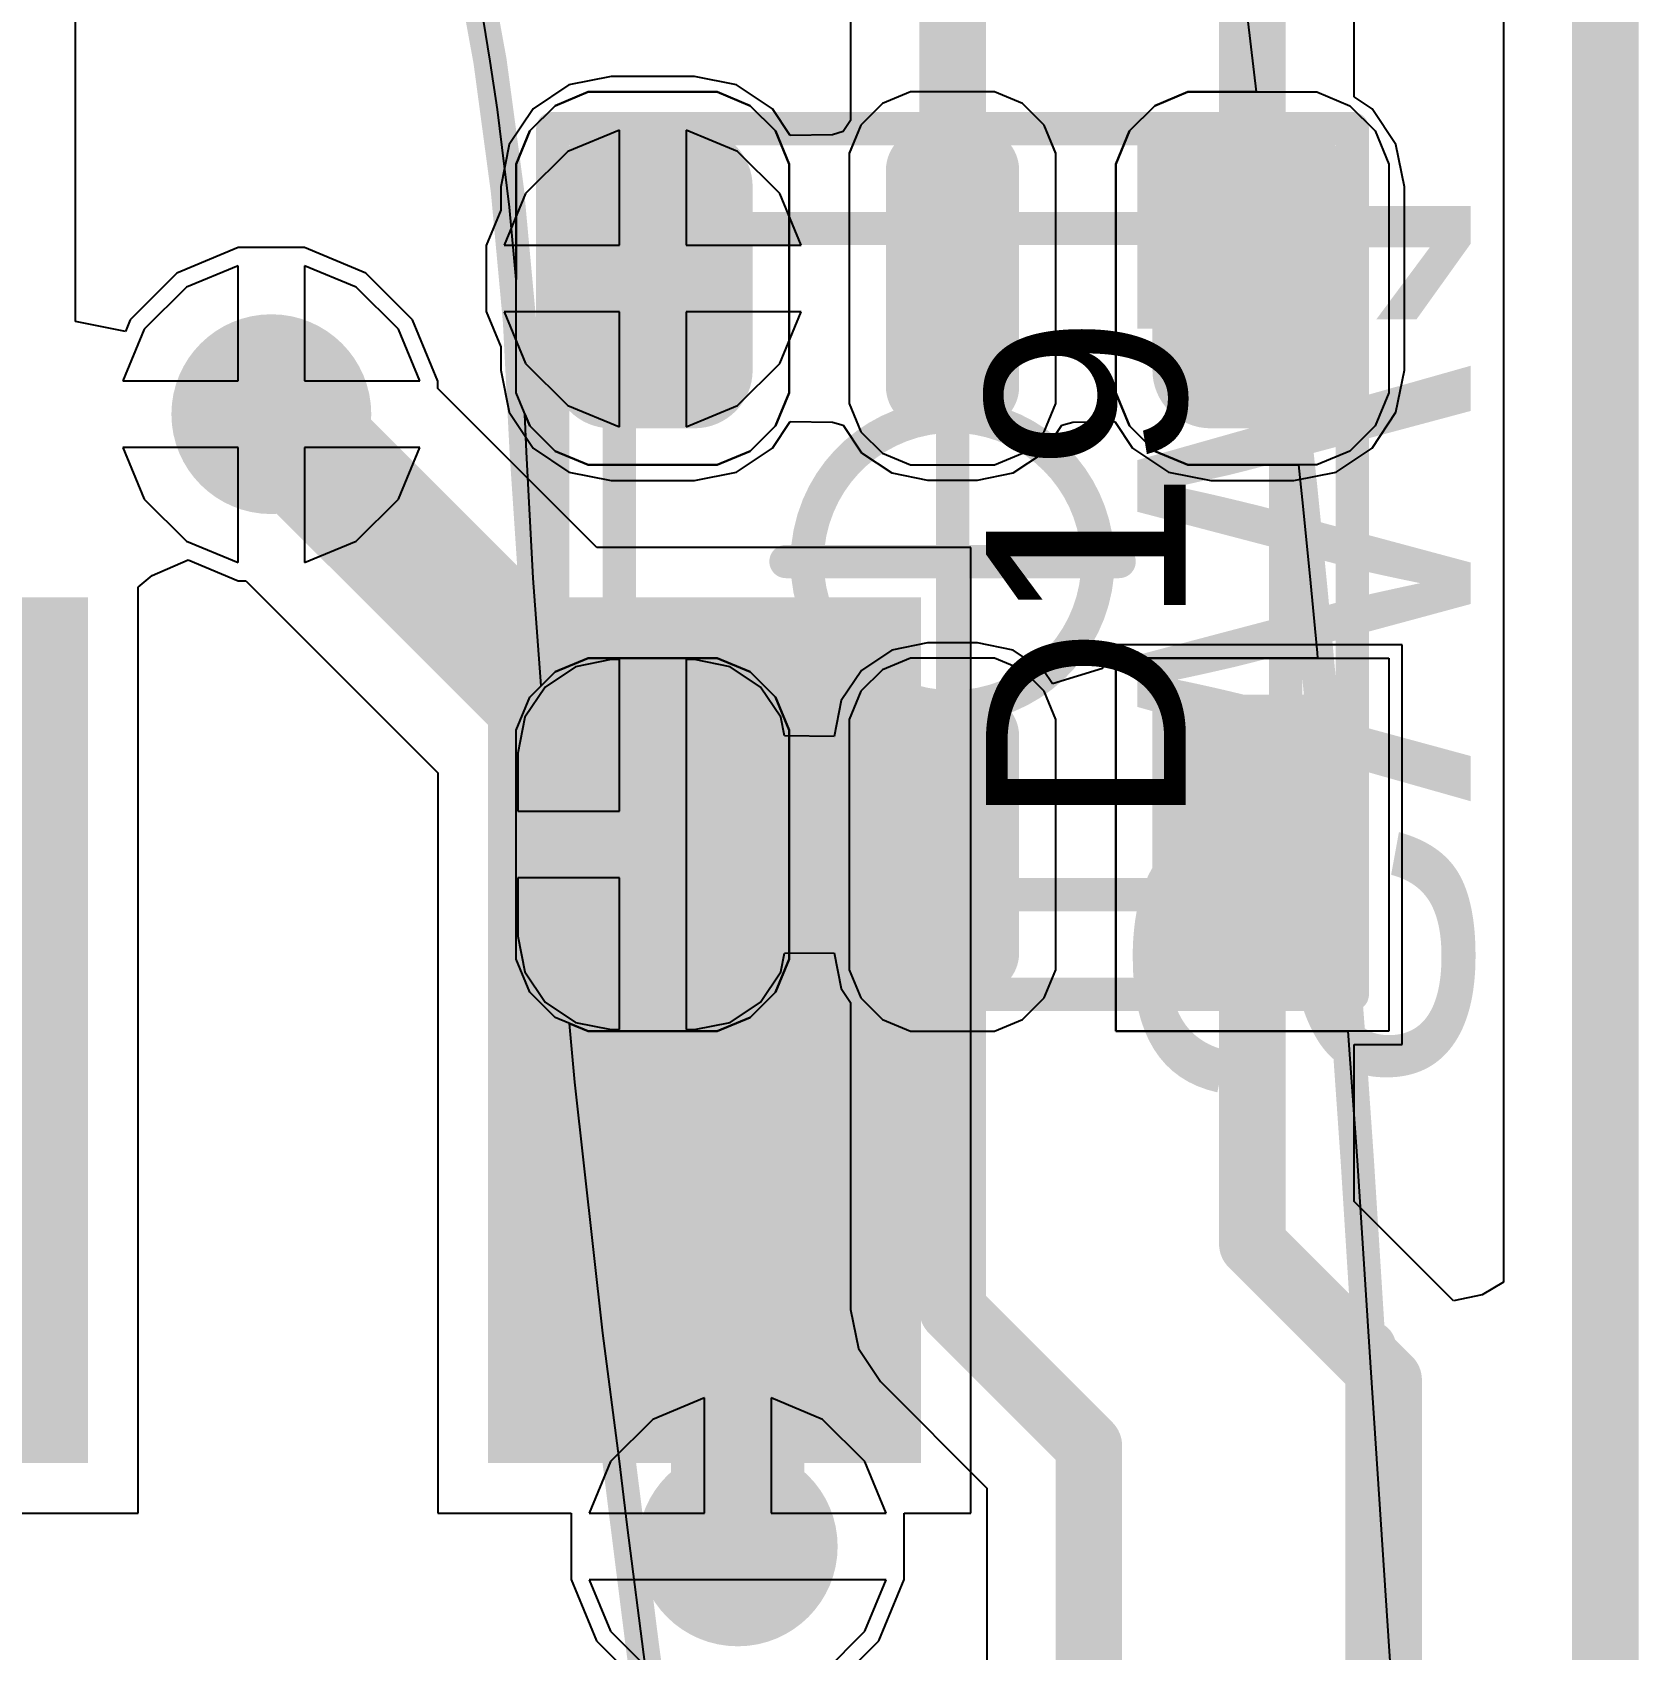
# Model space of a CAD drawing. Header units: inches. Extents: x -52 to 109, y 0 to 35.
# Drawn here: x 19.083 to 23.905, y 9.09 to 13.947 of the extents above; entities that cross this region are included whole.
import ezdxf

# ---------------------------------------------------------------- set-up
doc = ezdxf.new("R2010")
doc.units = ezdxf.units.IN
for name, color, linetype in [('Bottom Layer', 5, 'Continuous'), ('Bottom Overlay', 54, 'Continuous'), ('Bottom Paste', 16, 'Continuous'), ('Bottom Solder', 6, 'Continuous'), ('Mechanical 1', 6, 'Continuous'), ('Mechanical 4', 56, 'Continuous'), ('Top Component Outline', 56, 'Continuous'), ('Top Courtyard', 56, 'Continuous'), ('Top Layer', 1, 'Continuous'), ('Top Overlay', 2, 'Continuous'), ('Top Paste', 8, 'Continuous'), ('Top Solder', 216, 'Continuous'), ('Via Holes', 16, 'Continuous')]:
    doc.layers.add(name, color=color, linetype=linetype)
doc.styles.add('Arial', font='', dxfattribs={"height": 0.2})
doc.styles.get('Arial').set_extended_font_data('Arial')

# ---------------------------------------------------------------- blocks, each defined once
blk = doc.blocks.new('APA_RGB_LED_2020_352')
at = {"layer": 'Top Layer'}
h = blk.add_hatch(color=1, dxfattribs=at)
edge = h.paths.add_edge_path()
edge.add_arc((-1.125, 1.025), 0.125, 90, 180)
edge.add_line((-1.25, 1.025), (-1.25, 0.775))
edge.add_arc((-1.125, 0.775), 0.125, 180, 270)
edge.add_line((-1.125, 0.65), (-0.575, 0.65))
edge.add_arc((-0.575, 0.775), 0.125, 270, 360)
edge.add_line((-0.45, 0.775), (-0.45, 1.025))
edge.add_arc((-0.575, 1.025), 0.125, 0, 90)
edge.add_line((-0.575, 1.15), (-1.125, 1.15))
h = blk.add_hatch(color=1, dxfattribs=at)
edge = h.paths.add_edge_path()
edge.add_arc((0.575, 1.025), 0.125, 90, 180)
edge.add_line((0.45, 1.025), (0.45, 0.775))
edge.add_arc((0.575, 0.775), 0.125, 180, 270)
edge.add_line((0.575, 0.65), (1.125, 0.65))
edge.add_arc((1.125, 0.775), 0.125, 270, 360)
edge.add_line((1.25, 0.775), (1.25, 1.025))
edge.add_arc((1.125, 1.025), 0.125, 0, 90)
edge.add_line((1.125, 1.15), (0.575, 1.15))
h = blk.add_hatch(color=1, dxfattribs=at)
edge = h.paths.add_edge_path()
edge.add_arc((-1.175, 0.075), 0.075, 90, 180)
edge.add_line((-1.25, 0.075), (-1.25, -0.075))
edge.add_arc((-1.175, -0.075), 0.075, 180, 270)
edge.add_line((-1.175, -0.15), (-0.525, -0.15))
edge.add_arc((-0.525, -0.075), 0.075, 270, 360)
edge.add_line((-0.45, -0.075), (-0.45, 0.075))
edge.add_arc((-0.525, 0.075), 0.075, 0, 90)
edge.add_line((-0.525, 0.15), (-1.175, 0.15))
h = blk.add_hatch(color=1, dxfattribs=at)
edge = h.paths.add_edge_path()
edge.add_arc((0.525, 0.075), 0.075, 90, 180)
edge.add_line((0.45, 0.075), (0.45, -0.075))
edge.add_arc((0.525, -0.075), 0.075, 180, 270)
edge.add_line((0.525, -0.15), (1.175, -0.15))
edge.add_arc((1.175, -0.075), 0.075, 270, 360)
edge.add_line((1.25, -0.075), (1.25, 0.075))
edge.add_arc((1.175, 0.075), 0.075, 0, 90)
edge.add_line((1.175, 0.15), (0.525, 0.15))
blk.add_hatch(color=1, dxfattribs=at).paths.add_polyline_path([(-1.25, -0.65), (-0.45, -0.65), (-0.45, -1.15), (-1.25, -1.15)])
h = blk.add_hatch(color=1, dxfattribs=at)
edge = h.paths.add_edge_path()
edge.add_arc((0.575, -0.775), 0.125, 90, 180)
edge.add_line((0.45, -0.775), (0.45, -1.025))
edge.add_arc((0.575, -1.025), 0.125, 180, 270)
edge.add_line((0.575, -1.15), (1.125, -1.15))
edge.add_arc((1.125, -1.025), 0.125, 270, 360)
edge.add_line((1.25, -1.025), (1.25, -0.775))
edge.add_arc((1.125, -0.775), 0.125, 0, 90)
edge.add_line((1.125, -0.65), (0.575, -0.65))
at = {"layer": 'Top Paste'}
h = blk.add_hatch(color=8, dxfattribs=at)
edge = h.paths.add_edge_path()
edge.add_arc((-1.125, 1.025), 0.125, 90, 180)
edge.add_line((-1.25, 1.025), (-1.25, 0.775))
edge.add_arc((-1.125, 0.775), 0.125, 180, 270)
edge.add_line((-1.125, 0.65), (-0.575, 0.65))
edge.add_arc((-0.575, 0.775), 0.125, 270, 360)
edge.add_line((-0.45, 0.775), (-0.45, 1.025))
edge.add_arc((-0.575, 1.025), 0.125, 0, 90)
edge.add_line((-0.575, 1.15), (-1.125, 1.15))
h = blk.add_hatch(color=8, dxfattribs=at)
edge = h.paths.add_edge_path()
edge.add_arc((0.575, 1.025), 0.125, 90, 180)
edge.add_line((0.45, 1.025), (0.45, 0.775))
edge.add_arc((0.575, 0.775), 0.125, 180, 270)
edge.add_line((0.575, 0.65), (1.125, 0.65))
edge.add_arc((1.125, 0.775), 0.125, 270, 360)
edge.add_line((1.25, 0.775), (1.25, 1.025))
edge.add_arc((1.125, 1.025), 0.125, 0, 90)
edge.add_line((1.125, 1.15), (0.575, 1.15))
h = blk.add_hatch(color=8, dxfattribs=at)
edge = h.paths.add_edge_path()
edge.add_arc((-1.175, 0.075), 0.075, 90, 180)
edge.add_line((-1.25, 0.075), (-1.25, -0.075))
edge.add_arc((-1.175, -0.075), 0.075, 180, 270)
edge.add_line((-1.175, -0.15), (-0.525, -0.15))
edge.add_arc((-0.525, -0.075), 0.075, 270, 360)
edge.add_line((-0.45, -0.075), (-0.45, 0.075))
edge.add_arc((-0.525, 0.075), 0.075, 0, 90)
edge.add_line((-0.525, 0.15), (-1.175, 0.15))
h = blk.add_hatch(color=8, dxfattribs=at)
edge = h.paths.add_edge_path()
edge.add_arc((0.525, 0.075), 0.075, 90, 180)
edge.add_line((0.45, 0.075), (0.45, -0.075))
edge.add_arc((0.525, -0.075), 0.075, 180, 270)
edge.add_line((0.525, -0.15), (1.175, -0.15))
edge.add_arc((1.175, -0.075), 0.075, 270, 360)
edge.add_line((1.25, -0.075), (1.25, 0.075))
edge.add_arc((1.175, 0.075), 0.075, 0, 90)
edge.add_line((1.175, 0.15), (0.525, 0.15))
blk.add_hatch(color=8, dxfattribs=at).paths.add_polyline_path([(-1.25, -0.65), (-0.45, -0.65), (-0.45, -1.15), (-1.25, -1.15)])
h = blk.add_hatch(color=8, dxfattribs=at)
edge = h.paths.add_edge_path()
edge.add_arc((0.575, -0.775), 0.125, 90, 180)
edge.add_line((0.45, -0.775), (0.45, -1.025))
edge.add_arc((0.575, -1.025), 0.125, 180, 270)
edge.add_line((0.575, -1.15), (1.125, -1.15))
edge.add_arc((1.125, -1.025), 0.125, 270, 360)
edge.add_line((1.25, -1.025), (1.25, -0.775))
edge.add_arc((1.125, -0.775), 0.125, 0, 90)
edge.add_line((1.125, -0.65), (0.575, -0.65))
at = {"layer": 'Top Solder'}
h = blk.add_hatch(color=216, dxfattribs=at)
edge = h.paths.add_edge_path()
edge.add_arc((-1.125, 1.025), 0.175, 90, 180)
edge.add_line((-1.3, 1.025), (-1.3, 0.775))
edge.add_arc((-1.125, 0.775), 0.175, 180, 270)
edge.add_line((-1.125, 0.6), (-0.575, 0.6))
edge.add_arc((-0.575, 0.775), 0.175, 270, 360)
edge.add_line((-0.4, 0.775), (-0.4, 1.025))
edge.add_arc((-0.575, 1.025), 0.175, 0, 90)
edge.add_line((-0.575, 1.2), (-1.125, 1.2))
h = blk.add_hatch(color=216, dxfattribs=at)
edge = h.paths.add_edge_path()
edge.add_arc((0.575, 1.025), 0.175, 90, 180)
edge.add_line((0.4, 1.025), (0.4, 0.775))
edge.add_arc((0.575, 0.775), 0.175, 180, 270)
edge.add_line((0.575, 0.6), (1.125, 0.6))
edge.add_arc((1.125, 0.775), 0.175, 270, 360)
edge.add_line((1.3, 0.775), (1.3, 1.025))
edge.add_arc((1.125, 1.025), 0.175, 0, 90)
edge.add_line((1.125, 1.2), (0.575, 1.2))
h = blk.add_hatch(color=216, dxfattribs=at)
edge = h.paths.add_edge_path()
edge.add_arc((-1.175, 0.075), 0.125, 90, 180)
edge.add_line((-1.3, 0.075), (-1.3, -0.075))
edge.add_arc((-1.175, -0.075), 0.125, 180, 270)
edge.add_line((-1.175, -0.2), (-0.525, -0.2))
edge.add_arc((-0.525, -0.075), 0.125, 270, 360)
edge.add_line((-0.4, -0.075), (-0.4, 0.075))
edge.add_arc((-0.525, 0.075), 0.125, 0, 90)
edge.add_line((-0.525, 0.2), (-1.175, 0.2))
h = blk.add_hatch(color=216, dxfattribs=at)
edge = h.paths.add_edge_path()
edge.add_arc((0.525, 0.075), 0.125, 90, 180)
edge.add_line((0.4, 0.075), (0.4, -0.075))
edge.add_arc((0.525, -0.075), 0.125, 180, 270)
edge.add_line((0.525, -0.2), (1.175, -0.2))
edge.add_arc((1.175, -0.075), 0.125, 270, 360)
edge.add_line((1.3, -0.075), (1.3, 0.075))
edge.add_arc((1.175, 0.075), 0.125, 0, 90)
edge.add_line((1.175, 0.2), (0.525, 0.2))
blk.add_hatch(color=216, dxfattribs=at).paths.add_polyline_path([(-1.3, -0.6), (-0.4, -0.6), (-0.4, -1.2), (-1.3, -1.2)])
h = blk.add_hatch(color=216, dxfattribs=at)
edge = h.paths.add_edge_path()
edge.add_arc((0.575, -0.775), 0.175, 90, 180)
edge.add_line((0.4, -0.775), (0.4, -1.025))
edge.add_arc((0.575, -1.025), 0.175, 180, 270)
edge.add_line((0.575, -1.2), (1.125, -1.2))
edge.add_arc((1.125, -1.025), 0.175, 270, 360)
edge.add_line((1.3, -1.025), (1.3, -0.775))
edge.add_arc((1.125, -0.775), 0.175, 0, 90)
edge.add_line((1.125, -0.6), (0.575, -0.6))
at = {"layer": 'Top Component Outline'}
for points in [[(-1, 1, 0.1, 0.1, 0), (1, 1, 0.1, 0.1, 0)], [(-1, 1, 0.1, 0.1, 0), (-1, -1, 0.1, 0.1, 0)], [(1, 1, 0.1, 0.1, 0), (1, -1, 0.1, 0.1, 0)], [(-1, -1, 0.1, 0.1, 0), (1, -1, 0.1, 0.1, 0)]]:
    blk.add_lwpolyline(points, format="xyseb", dxfattribs=at)
for points in [[(-1.025, 1, 0.05, 0.05, 1), (-0.975, 1, 0.05, 0.05, 1)], [(-1.025, 1, 0.05, 0.05, 1), (-0.975, 1, 0.05, 0.05, 1)], [(0.975, 1, 0.05, 0.05, 1), (1.025, 1, 0.05, 0.05, 1)], [(0.975, 1, 0.05, 0.05, 1), (1.025, 1, 0.05, 0.05, 1)], [(-1.025, -1, 0.05, 0.05, 1), (-0.975, -1, 0.05, 0.05, 1)], [(-1.025, -1, 0.05, 0.05, 1), (-0.975, -1, 0.05, 0.05, 1)], [(0.975, -1, 0.05, 0.05, 1), (1.025, -1, 0.05, 0.05, 1)], [(0.975, -1, 0.05, 0.05, 1), (1.025, -1, 0.05, 0.05, 1)]]:
    blk.add_lwpolyline(points, format="xyseb", close=True, dxfattribs=at)
at = {"layer": 'Top Courtyard'}
for points in [[(-1.3, 1.2, 0.1, 0.1, 0), (-1.3, -1.2, 0.1, 0.1, 0)], [(-1.3, 1.2, 0.1, 0.1, 0), (1.3, 1.2, 0.1, 0.1, 0)], [(1.3, 1.2, 0.1, 0.1, 0), (1.3, -1.2, 0.1, 0.1, 0)], [(0, 0.5, 0.1, 0.1, 0), (0, -0.5, 0.1, 0.1, 0)], [(-0.5, 0, 0.1, 0.1, 0), (0.5, 0, 0.1, 0.1, 0)], [(-1.3, -1.2, 0.1, 0.1, 0), (1.3, -1.2, 0.1, 0.1, 0)]]:
    blk.add_lwpolyline(points, format="xyseb", dxfattribs=at)
for points in [[(-1.325, 1.2, 0.05, 0.05, 1), (-1.275, 1.2, 0.05, 0.05, 1)], [(-1.325, 1.2, 0.05, 0.05, 1), (-1.275, 1.2, 0.05, 0.05, 1)], [(1.275, 1.2, 0.05, 0.05, 1), (1.325, 1.2, 0.05, 0.05, 1)], [(1.275, 1.2, 0.05, 0.05, 1), (1.325, 1.2, 0.05, 0.05, 1)], [(-0.025, 0.5, 0.05, 0.05, 1), (0.025, 0.5, 0.05, 0.05, 1)], [(-0.525, 0, 0.05, 0.05, 1), (-0.475, 0, 0.05, 0.05, 1)], [(0.475, 0, 0.05, 0.05, 1), (0.525, 0, 0.05, 0.05, 1)], [(-0.025, -0.5, 0.05, 0.05, 1), (0.025, -0.5, 0.05, 0.05, 1)], [(-1.325, -1.2, 0.05, 0.05, 1), (-1.275, -1.2, 0.05, 0.05, 1)], [(-1.325, -1.2, 0.05, 0.05, 1), (-1.275, -1.2, 0.05, 0.05, 1)], [(1.275, -1.2, 0.05, 0.05, 1), (1.325, -1.2, 0.05, 0.05, 1)], [(1.275, -1.2, 0.05, 0.05, 1), (1.325, -1.2, 0.05, 0.05, 1)]]:
    blk.add_lwpolyline(points, format="xyseb", close=True, dxfattribs=at)
at = {"layer": 'Top Overlay'}
for p, q in [((-1.3689, 1.1929), (-1.2929, 1.2689)), ((-1.2929, 1.2689), (-1.1937, 1.31)), ((-1.1937, 1.31), (-1.14, 1.31)), ((-1.14, 1.31), (-1.14, 1.31)), ((-1.14, 1.31), (-0.56, 1.31)), ((-0.56, 1.31), (-0.5063, 1.31)), ((-0.5063, 1.31), (-0.4071, 1.2689)), ((-0.4071, 1.2689), (-0.3311, 1.1929)), ((0.3311, 1.1929), (0.4071, 1.2689)), ((0.4071, 1.2689), (0.5063, 1.31)), ((0.5063, 1.31), (0.56, 1.31)), ((0.56, 1.31), (0.56, 1.31)), ((0.56, 1.31), (1.14, 1.31)), ((1.14, 1.31), (1.1937, 1.31)), ((1.1937, 1.31), (1.2929, 1.2689)), ((1.2929, 1.2689), (1.3689, 1.1929)), ((-1.41, 1.0937), (-1.3689, 1.1929)), ((-0.3311, 1.1929), (-0.29, 1.0937)), ((0.29, 1.0937), (0.3311, 1.1929)), ((1.3689, 1.1929), (1.41, 1.0937)), ((-1.41, 1.04), (-1.41, 1.0937)), ((-0.29, 1.0937), (-0.29, 1.04)), ((0.29, 1.04), (0.29, 1.0937)), ((1.41, 1.0937), (1.41, 1.04)), ((-1.41, 0.76), (-1.41, 1.04)), ((-0.29, 1.04), (-0.29, 1.04)), ((-0.29, 1.04), (-0.29, 0.76)), ((0.29, 0.76), (0.29, 1.04)), ((1.41, 1.04), (1.41, 1.04)), ((1.41, 1.04), (1.41, 0.76)), ((-1.41, 0.76), (-1.41, 0.76)), ((-1.41, 0.7063), (-1.41, 0.76)), ((-0.29, 0.76), (-0.29, 0.7063)), ((0.29, 0.76), (0.29, 0.76)), ((0.29, 0.7063), (0.29, 0.76)), ((1.41, 0.76), (1.41, 0.7063)), ((-1.3689, 0.6071), (-1.41, 0.7063)), ((-0.29, 0.7063), (-0.3311, 0.6071)), ((0.3311, 0.6071), (0.29, 0.7063)), ((1.41, 0.7063), (1.3689, 0.6071)), ((-1.2929, 0.5311), (-1.3689, 0.6071)), ((-0.3311, 0.6071), (-0.4071, 0.5311)), ((0.4071, 0.5311), (0.3311, 0.6071)), ((1.3689, 0.6071), (1.2929, 0.5311)), ((-1.1937, 0.49), (-1.2929, 0.5311)), ((-1.14, 0.49), (-1.1937, 0.49)), ((-0.56, 0.49), (-1.14, 0.49)), ((-0.5063, 0.49), (-0.56, 0.49)), ((-0.56, 0.49), (-0.56, 0.49)), ((-0.4071, 0.5311), (-0.5063, 0.49)), ((0.5063, 0.49), (0.4071, 0.5311)), ((0.56, 0.49), (0.5063, 0.49)), ((1.14, 0.49), (0.56, 0.49)), ((1.1937, 0.49), (1.14, 0.49)), ((1.14, 0.49), (1.14, 0.49)), ((1.2929, 0.5311), (1.1937, 0.49)), ((-1.2258, 0.31), (-1.3103, 0.275)), ((-1.18, 0.31), (-1.2258, 0.31)), ((-0.52, 0.31), (-1.18, 0.31)), ((-0.4743, 0.31), (-0.52, 0.31)), ((-0.52, 0.31), (-0.52, 0.31)), ((-0.3897, 0.275), (-0.4743, 0.31)), ((0.4742, 0.31), (0.3897, 0.275)), ((0.52, 0.31), (0.4742, 0.31)), ((1.18, 0.31), (0.52, 0.31)), ((1.2258, 0.31), (1.18, 0.31)), ((1.18, 0.31), (1.18, 0.31)), ((1.3103, 0.275), (1.2258, 0.31)), ((-1.3103, 0.275), (-1.375, 0.2103)), ((-0.325, 0.2103), (-0.3897, 0.275)), ((0.3897, 0.275), (0.325, 0.2103)), ((1.375, 0.2103), (1.3103, 0.275)), ((-1.375, 0.2103), (-1.41, 0.1258)), ((-0.29, 0.1258), (-0.325, 0.2103)), ((0.325, 0.2103), (0.29, 0.1258)), ((1.41, 0.1258), (1.375, 0.2103)), ((-1.41, 0.1258), (-1.41, 0.08)), ((-0.29, 0.08), (-0.29, 0.1258)), ((0.29, 0.1258), (0.29, 0.08)), ((1.41, 0.08), (1.41, 0.1258)), ((-1.41, 0.08), (-1.41, -0.08)), ((-1.41, 0.08), (-1.41, 0.08)), ((-0.29, -0.08), (-0.29, 0.08)), ((0.29, 0.08), (0.29, -0.08)), ((0.29, 0.08), (0.29, 0.08)), ((1.41, -0.08), (1.41, 0.08)), ((-1.41, -0.08), (-1.41, -0.1257)), ((-0.29, -0.1257), (-0.29, -0.08)), ((-0.29, -0.08), (-0.29, -0.08)), ((0.29, -0.08), (0.29, -0.1257)), ((1.41, -0.1257), (1.41, -0.08)), ((1.41, -0.08), (1.41, -0.08)), ((-1.41, -0.1257), (-1.375, -0.2103)), ((-0.325, -0.2103), (-0.29, -0.1257)), ((0.29, -0.1257), (0.325, -0.2103)), ((1.375, -0.2103), (1.41, -0.1257)), ((-1.375, -0.2103), (-1.3103, -0.275)), ((-0.3897, -0.275), (-0.325, -0.2103)), ((0.325, -0.2103), (0.3897, -0.275)), ((1.3103, -0.275), (1.375, -0.2103)), ((-1.3103, -0.275), (-1.2258, -0.31)), ((-0.4743, -0.31), (-0.3897, -0.275)), ((0.3897, -0.275), (0.4742, -0.31)), ((1.2258, -0.31), (1.3103, -0.275)), ((-1.2258, -0.31), (-1.18, -0.31)), ((-1.18, -0.31), (-1.18, -0.31)), ((-1.18, -0.31), (-0.52, -0.31)), ((-0.52, -0.31), (-0.4743, -0.31)), ((0.4742, -0.31), (0.52, -0.31)), ((0.52, -0.31), (0.52, -0.31)), ((0.52, -0.31), (1.18, -0.31)), ((1.18, -0.31), (1.2258, -0.31)), ((-1.41, -1.31), (-1.41, -0.49)), ((-1.41, -0.49), (-0.29, -0.49)), ((-0.29, -0.49), (-0.29, -1.31)), ((0.3311, -0.6071), (0.4071, -0.5311)), ((0.4071, -0.5311), (0.5063, -0.49)), ((0.5063, -0.49), (0.56, -0.49)), ((0.56, -0.49), (0.56, -0.49)), ((0.56, -0.49), (1.14, -0.49)), ((1.14, -0.49), (1.1937, -0.49)), ((1.1937, -0.49), (1.2929, -0.5311)), ((1.2929, -0.5311), (1.3689, -0.6071)), ((0.29, -0.7063), (0.3311, -0.6071)), ((1.3689, -0.6071), (1.41, -0.7063)), ((0.29, -0.76), (0.29, -0.7063)), ((1.41, -0.7063), (1.41, -0.76)), ((0.29, -1.04), (0.29, -0.76)), ((1.41, -0.76), (1.41, -0.76)), ((1.41, -0.76), (1.41, -1.04)), ((0.29, -1.04), (0.29, -1.04)), ((0.29, -1.0937), (0.29, -1.04)), ((1.41, -1.04), (1.41, -1.0937)), ((0.3311, -1.1929), (0.29, -1.0937)), ((1.41, -1.0937), (1.3689, -1.1929)), ((0.4071, -1.2689), (0.3311, -1.1929)), ((1.3689, -1.1929), (1.2929, -1.2689)), ((-0.29, -1.31), (-1.41, -1.31)), ((0.5063, -1.31), (0.4071, -1.2689)), ((0.56, -1.31), (0.5063, -1.31)), ((1.14, -1.31), (0.56, -1.31)), ((1.1937, -1.31), (1.14, -1.31)), ((1.14, -1.31), (1.14, -1.31)), ((1.2929, -1.2689), (1.1937, -1.31))]:
    blk.add_line(p, q, dxfattribs=at)
at = {"layer": 'Top Courtyard', "style": 'Arial'}
blk.add_text('D19', height=0.6, dxfattribs=at).set_placement((-0.8, -0.7))
blk = doc.blocks.new('JS102011SAQN_B_436')
at = {"layer": 'Bottom Layer'}
for points in [[(-1.9, -4), (-3.1, -4), (-3.1, -1.5), (-1.9, -1.5)], [(0.6, -4), (-0.6, -4), (-0.6, -1.5), (0.6, -1.5)]]:
    blk.add_hatch(color=5, dxfattribs=at).paths.add_polyline_path(points)
at = {"layer": 'Bottom Paste'}
for points in [[(-1.9, -4), (-3.1, -4), (-3.1, -1.5), (-1.9, -1.5)], [(0.6, -4), (-0.6, -4), (-0.6, -1.5), (0.6, -1.5)]]:
    blk.add_hatch(color=16, dxfattribs=at).paths.add_polyline_path(points)
at = {"layer": 'Bottom Solder'}
for points in [[(-1.85, -4.05), (-3.15, -4.05), (-3.15, -1.45), (-1.85, -1.45)], [(0.65, -4.05), (-0.65, -4.05), (-0.65, -1.45), (0.65, -1.45)]]:
    blk.add_hatch(color=6, dxfattribs=at).paths.add_polyline_path(points)
at = {"layer": 'Bottom Overlay'}
blk.add_lwpolyline([(-4.5, 1.8, 0.1524, 0.1524, 0), (-4.5, -1.8, 0.1524, 0.1524, 0)], format="xyseb", dxfattribs=at)
blk.add_lwpolyline([(-4.5381, -1.8, 0.0762, 0.0762, 1), (-4.4619, -1.8, 0.0762, 0.0762, 1)], format="xyseb", close=True, dxfattribs=at)

msp = doc.modelspace()

# ---------------------------------------------------------------- hatches: boundary and pattern name
at = {"layer": 'Bottom Layer'}
h = msp.add_hatch(color=5, dxfattribs=at)
edge = h.paths.add_edge_path()
edge.add_arc((20.9449, 13.2075), 0.3, 0, 360)
h = msp.add_hatch(color=5, dxfattribs=at)
edge = h.paths.add_edge_path()
edge.add_arc((19.8, 12.8), 0.3, 0, 360)
h = msp.add_hatch(color=5, dxfattribs=at)
edge = h.paths.add_edge_path()
edge.add_arc((21.2, 9.4), 0.3, 0, 360)
at = {"layer": 'Top Layer'}
h = msp.add_hatch(color=1, dxfattribs=at)
edge = h.paths.add_edge_path()
edge.add_arc((20.9449, 13.2075), 0.3, 0, 360)
h = msp.add_hatch(color=1, dxfattribs=at)
edge = h.paths.add_edge_path()
edge.add_arc((19.8, 12.8), 0.3, 0, 360)
h = msp.add_hatch(color=1, dxfattribs=at)
edge = h.paths.add_edge_path()
edge.add_arc((21.2, 9.4), 0.3, 0, 360)
at = {"layer": 'Via Holes'}
h = msp.add_hatch(color=7, dxfattribs=at)
edge = h.paths.add_edge_path()
edge.add_arc((20.9449, 13.2075), 0.15, 0, 360)
h = msp.add_hatch(color=7, dxfattribs=at)
edge = h.paths.add_edge_path()
edge.add_arc((19.8, 12.8), 0.15, 0, 360)
h = msp.add_hatch(color=7, dxfattribs=at)
edge = h.paths.add_edge_path()
edge.add_arc((21.2, 9.4), 0.15, 0, 360)

# ---------------------------------------------------------------- linework, layer by layer
at = {"layer": 'Bottom Layer'}
for p, q in [((19.2118, 13.0784), (19.2118, 17.9)), ((20.8449, 13.6531), (20.69, 13.589)), ((20.8449, 13.3075), (20.8449, 13.6531)), ((21.1998, 13.589), (21.0449, 13.6531)), ((21.0449, 13.6531), (21.0449, 13.3075)), ((20.69, 13.589), (20.5634, 13.4624)), ((21.3264, 13.4624), (21.1998, 13.589)), ((20.5634, 13.4624), (20.4993, 13.3075)), ((21.3906, 13.3075), (21.3264, 13.4624)), ((20.4993, 13.3075), (20.8449, 13.3075)), ((21.0449, 13.3075), (21.3906, 13.3075)), ((19.7005, 13.3), (19.5168, 13.2239)), ((19.8995, 13.3), (19.7005, 13.3)), ((20.0832, 13.2239), (19.8995, 13.3)), ((19.5168, 13.2239), (19.3761, 13.0832)), ((20.2239, 13.0832), (20.0832, 13.2239)), ((19.3618, 13.0485), (19.2118, 13.0784)), ((19.3761, 13.0832), (19.3618, 13.0485)), ((20.3, 12.8995), (20.2239, 13.0832)), ((20.8449, 13.1075), (20.4993, 13.1075)), ((20.4993, 13.1075), (20.5634, 12.9526)), ((20.8449, 12.7618), (20.8449, 13.1075)), ((21.3906, 13.1075), (21.0449, 13.1075)), ((21.0449, 13.1075), (21.0449, 12.7618)), ((21.3264, 12.9526), (21.3906, 13.1075)), ((20.5634, 12.9526), (20.69, 12.826)), ((21.1998, 12.826), (21.3264, 12.9526)), ((20.3, 12.8768), (20.3, 12.8995)), ((20.7768, 12.4), (20.3, 12.8768)), ((20.69, 12.826), (20.8449, 12.7618)), ((21.0449, 12.7618), (21.1998, 12.826)), ((21.9, 12.4), (20.7768, 12.4)), ((21.9, 9.5), (21.9, 12.4)), ((19.4425, 12.3154), (19.55, 12.3624)), ((19.55, 12.3624), (19.7005, 12.3)), ((19.4, 12.2808), (19.4425, 12.3154)), ((19.7005, 12.3), (19.7232, 12.3)), ((19.7232, 12.3), (20.3, 11.7232)), ((19.4, 9.5), (19.4, 12.2808)), ((20.3, 11.7232), (20.3, 9.5)), ((17.8, 9.5), (19.4, 9.5)), ((20.3, 9.5), (20.6996, 9.5)), ((20.6996, 9.5), (20.7, 9.4995)), ((20.7, 9.4995), (20.7, 9.3005)), ((21.7, 9.4995), (21.7004, 9.5)), ((21.7, 9.3005), (21.7, 9.4995)), ((21.7004, 9.5), (21.9, 9.5)), ((20.7, 9.3005), (20.7761, 9.1168)), ((21.6239, 9.1168), (21.7, 9.3005)), ((20.7761, 9.1168), (20.9168, 8.9761)), ((21.4832, 8.9761), (21.6239, 9.1168))]:
    msp.add_line(p, q, dxfattribs=at)
for points in [[(19.8, 12.8, 0.4, 0.4, 0), (20.6, 12, 0.4, 0.4, 0)], [(20.6, 12, 0.4, 0.4, 0), (20.7, 12, 0.4, 0.4, 0)], [(20.7, 12, 0.4, 0.4, 0), (21.1, 11.6, 0.4, 0.4, 0)], [(21.1, 10.95, 0.4, 0.4, 0), (21.1, 11.6, 0.4, 0.4, 0)], [(21.1, 10.95, 0.4, 0.4, 0), (21.2, 10.85, 0.4, 0.4, 0)], [(21.2, 9.4, 0.4, 0.4, 0), (21.2, 10.85, 0.4, 0.4, 0)]]:
    msp.add_lwpolyline(points, format="xyseb", dxfattribs=at)
for points in [[(19.7, 12.8, 0.2, 0.2, 1), (19.9, 12.8, 0.2, 0.2, 1)], [(20.5, 12, 0.2, 0.2, 1), (20.7, 12, 0.2, 0.2, 1)], [(20.5, 12, 0.2, 0.2, 1), (20.7, 12, 0.2, 0.2, 1)], [(20.6, 12, 0.2, 0.2, 1), (20.8, 12, 0.2, 0.2, 1)], [(20.6, 12, 0.2, 0.2, 1), (20.8, 12, 0.2, 0.2, 1)], [(21, 11.6, 0.2, 0.2, 1), (21.2, 11.6, 0.2, 0.2, 1)], [(21, 11.6, 0.2, 0.2, 1), (21.2, 11.6, 0.2, 0.2, 1)], [(21, 10.95, 0.2, 0.2, 1), (21.2, 10.95, 0.2, 0.2, 1)], [(21, 10.95, 0.2, 0.2, 1), (21.2, 10.95, 0.2, 0.2, 1)], [(21.1, 10.85, 0.2, 0.2, 1), (21.3, 10.85, 0.2, 0.2, 1)], [(21.1, 10.85, 0.2, 0.2, 1), (21.3, 10.85, 0.2, 0.2, 1)], [(21.1, 9.4, 0.2, 0.2, 1), (21.3, 9.4, 0.2, 0.2, 1)]]:
    msp.add_lwpolyline(points, format="xyseb", close=True, dxfattribs=at)
at = {"layer": 'Mechanical 1'}
for points in [[(21.4416, 12.5245, 0.1, 0.1, -0.303347), (21.8449, 12.794, 0.1, 0.1, 0)], [(21.8449, 12.794, 0.1, 0.1, -0.198914), (22.1535, 12.6661, 0.1, 0.1, 0)], [(22.1535, 12.6661, 0.1, 0.1, -0.198914), (22.2814, 12.3575, 0.1, 0.1, 0)], [(21.5363, 12.0488, 0.1, 0.1, -0.303344), (21.4416, 12.5245, 0.1, 0.1, 0)], [(22.2814, 12.3575, 0.1, 0.1, -0.303347), (22.0119, 11.9542, 0.1, 0.1, 0)], [(22.0119, 11.9542, 0.1, 0.1, -0.303344), (21.5363, 12.0488, 0.1, 0.1, 0)]]:
    msp.add_lwpolyline(points, format="xyseb", dxfattribs=at)
for points in [[(21.8199, 12.794, 0.05, 0.05, 1), (21.8699, 12.794, 0.05, 0.05, 1)], [(21.8199, 12.794, 0.05, 0.05, 1), (21.8699, 12.794, 0.05, 0.05, 1)], [(22.1285, 12.6661, 0.05, 0.05, 1), (22.1785, 12.6661, 0.05, 0.05, 1)], [(22.1285, 12.6661, 0.05, 0.05, 1), (22.1785, 12.6661, 0.05, 0.05, 1)], [(21.4166, 12.5245, 0.05, 0.05, 1), (21.4666, 12.5245, 0.05, 0.05, 1)], [(21.4166, 12.5245, 0.05, 0.05, 1), (21.4666, 12.5245, 0.05, 0.05, 1)], [(22.2564, 12.3575, 0.05, 0.05, 1), (22.3064, 12.3575, 0.05, 0.05, 1)], [(22.2564, 12.3575, 0.05, 0.05, 1), (22.3064, 12.3575, 0.05, 0.05, 1)], [(21.5113, 12.0488, 0.05, 0.05, 1), (21.5613, 12.0488, 0.05, 0.05, 1)], [(21.5113, 12.0488, 0.05, 0.05, 1), (21.5613, 12.0488, 0.05, 0.05, 1)], [(21.9869, 11.9542, 0.05, 0.05, 1), (22.0369, 11.9542, 0.05, 0.05, 1)], [(21.9869, 11.9542, 0.05, 0.05, 1), (22.0369, 11.9542, 0.05, 0.05, 1)]]:
    msp.add_lwpolyline(points, format="xyseb", close=True, dxfattribs=at)
at = {"layer": 'Mechanical 4'}
for points in [[(20.2218, 14.8303, 0.1, 0.1, -0.042633), (20.4566, 13.8596, 0.1, 0.1, 0)], [(22.6411, 14.7325, 0.1, 0.1, 0), (22.7715, 13.6325, 0.1, 0.1, 0)], [(20.4566, 13.8596, 0.1, 0.1, -0.030812), (20.5652, 12.686, 0.1, 0.1, 0)], [(22.7715, 13.6325, 0.1, 0.1, 0), (22.8567, 12.8867, 0.1, 0.1, 0)], [(22.8567, 12.8867, 0.1, 0.1, -0.00606), (22.9488, 11.9676, 0.1, 0.1, 0)], [(20.8431, 9.6629, 0.1, 0.1, -0.018608), (20.5652, 12.686, 0.1, 0.1, 0)], [(22.9488, 11.9676, 0.1, 0.1, 0), (22.9684, 11.7512, 0.1, 0.1, 0)], [(22.9684, 11.7512, 0.1, 0.1, -0.005274), (23.06, 10.5581, 0.1, 0.1, 0)], [(23.06, 10.5581, 0.1, 0.1, 0), (23.0991, 9.9374, 0.1, 0.1, 0)], [(23.0991, 9.9374, 0.1, 0.1, 0), (23.1607, 9.0093, 0.1, 0.1, 0)], [(21.064, 8.0128, 0.1, 0.1, -0.005938), (20.8431, 9.6629, 0.1, 0.1, 0)]]:
    msp.add_lwpolyline(points, format="xyseb", dxfattribs=at)
for points in [[(20.4316, 13.8596, 0.05, 0.05, 1), (20.4816, 13.8596, 0.05, 0.05, 1)], [(20.4316, 13.8596, 0.05, 0.05, 1), (20.4816, 13.8596, 0.05, 0.05, 1)], [(22.7465, 13.6325, 0.05, 0.05, 1), (22.7965, 13.6325, 0.05, 0.05, 1)], [(22.7465, 13.6325, 0.05, 0.05, 1), (22.7965, 13.6325, 0.05, 0.05, 1)], [(22.8317, 12.8867, 0.05, 0.05, 1), (22.8817, 12.8867, 0.05, 0.05, 1)], [(22.8317, 12.8867, 0.05, 0.05, 1), (22.8817, 12.8867, 0.05, 0.05, 1)], [(20.5402, 12.686, 0.05, 0.05, 1), (20.5902, 12.686, 0.05, 0.05, 1)], [(20.5402, 12.686, 0.05, 0.05, 1), (20.5902, 12.686, 0.05, 0.05, 1)], [(22.9238, 11.9676, 0.05, 0.05, 1), (22.9738, 11.9676, 0.05, 0.05, 1)], [(22.9238, 11.9676, 0.05, 0.05, 1), (22.9738, 11.9676, 0.05, 0.05, 1)], [(22.9434, 11.7512, 0.05, 0.05, 1), (22.9934, 11.7512, 0.05, 0.05, 1)], [(22.9434, 11.7512, 0.05, 0.05, 1), (22.9934, 11.7512, 0.05, 0.05, 1)], [(23.035, 10.5581, 0.05, 0.05, 1), (23.085, 10.5581, 0.05, 0.05, 1)], [(23.035, 10.5581, 0.05, 0.05, 1), (23.085, 10.5581, 0.05, 0.05, 1)], [(23.0741, 9.9374, 0.05, 0.05, 1), (23.1241, 9.9374, 0.05, 0.05, 1)], [(23.0741, 9.9374, 0.05, 0.05, 1), (23.1241, 9.9374, 0.05, 0.05, 1)], [(20.8181, 9.6629, 0.05, 0.05, 1), (20.8681, 9.6629, 0.05, 0.05, 1)], [(20.8181, 9.6629, 0.05, 0.05, 1), (20.8681, 9.6629, 0.05, 0.05, 1)]]:
    msp.add_lwpolyline(points, format="xyseb", close=True, dxfattribs=at)
at = {"layer": 'Top Layer'}
for p, q in [((23.4987, 15.5614), (23.4987, 10.1937)), ((23.0508, 13.7525), (23.0508, 14.3744)), ((21.539, 14.08), (21.539, 13.6819)), ((20.8199, 13.8139), (20.6931, 13.7886)), ((21.0699, 13.8139), (20.8199, 13.8139)), ((21.1967, 13.7886), (21.0699, 13.8139)), ((20.6931, 13.7886), (20.5856, 13.7168)), ((21.3042, 13.7168), (21.1967, 13.7886)), ((23.1042, 13.7168), (23.0508, 13.7525)), ((20.5856, 13.7168), (20.5138, 13.6093)), ((21.3574, 13.6372), (21.3042, 13.7168)), ((23.1761, 13.6093), (23.1042, 13.7168)), ((21.5166, 13.6484), (21.4841, 13.6393)), ((21.539, 13.6819), (21.5166, 13.6484)), ((20.5138, 13.6093), (20.4885, 13.4825)), ((21.4841, 13.6393), (21.3574, 13.6372)), ((23.2013, 13.4825), (23.1761, 13.6093)), ((20.4885, 13.4825), (20.4885, 13.4123)), ((23.2013, 12.9325), (23.2013, 13.4825)), ((20.4885, 13.4123), (20.4449, 13.3069)), ((20.4449, 13.3069), (20.4449, 13.108)), ((19.7, 13.2457), (19.5451, 13.1815)), ((19.7, 12.9), (19.7, 13.2457)), ((20.0549, 13.1815), (19.9, 13.2457)), ((19.9, 13.2457), (19.9, 12.9)), ((19.5451, 13.1815), (19.4185, 13.0549)), ((20.1815, 13.0549), (20.0549, 13.1815)), ((20.4449, 13.108), (20.4885, 13.0027)), ((19.4185, 13.0549), (19.3543, 12.9)), ((20.2457, 12.9), (20.1815, 13.0549)), ((20.4885, 13.0027), (20.4885, 12.9325)), ((20.4885, 12.9325), (20.5138, 12.8057)), ((23.1761, 12.8057), (23.2013, 12.9325)), ((19.3543, 12.9), (19.7, 12.9)), ((19.9, 12.9), (20.2457, 12.9)), ((20.5138, 12.8057), (20.5856, 12.6982)), ((21.3042, 12.6982), (21.3574, 12.7778)), ((21.3574, 12.7778), (21.4841, 12.7756)), ((21.4841, 12.7756), (21.5166, 12.7666)), ((22.1732, 12.7666), (22.2057, 12.7756)), ((22.2057, 12.7756), (22.3324, 12.7778)), ((22.3324, 12.7778), (22.3856, 12.6982)), ((23.1042, 12.6982), (23.1761, 12.8057)), ((21.5166, 12.7666), (21.5716, 12.6842)), ((22.1182, 12.6842), (22.1732, 12.7666)), ((19.7, 12.7), (19.3543, 12.7)), ((19.3543, 12.7), (19.4185, 12.5451)), ((19.7, 12.3543), (19.7, 12.7)), ((20.2457, 12.7), (19.9, 12.7)), ((19.9, 12.7), (19.9, 12.3543)), ((20.1815, 12.5451), (20.2457, 12.7)), ((20.5856, 12.6982), (20.6931, 12.6263)), ((21.1967, 12.6263), (21.3042, 12.6982)), ((21.5716, 12.6842), (21.6626, 12.6234)), ((22.0272, 12.6234), (22.1182, 12.6842)), ((22.3856, 12.6982), (22.4931, 12.6263)), ((22.9967, 12.6263), (23.1042, 12.6982)), ((20.6931, 12.6263), (20.8199, 12.6011)), ((20.8199, 12.6011), (21.0699, 12.6011)), ((21.0699, 12.6011), (21.1967, 12.6263)), ((21.6626, 12.6234), (21.7699, 12.6021)), ((21.7699, 12.6021), (21.9199, 12.6021)), ((21.9199, 12.6021), (22.0272, 12.6234)), ((22.4931, 12.6263), (22.6199, 12.6011)), ((22.6199, 12.6011), (22.8699, 12.6011)), ((22.8699, 12.6011), (22.9967, 12.6263)), ((19.4185, 12.5451), (19.5451, 12.4185)), ((20.0549, 12.4185), (20.1815, 12.5451)), ((19.5451, 12.4185), (19.7, 12.3543)), ((19.9, 12.3543), (20.0549, 12.4185)), ((21.7699, 12.1129), (21.6626, 12.0915)), ((21.9199, 12.1129), (21.7699, 12.1129)), ((22.0272, 12.0915), (21.9199, 12.1129)), ((23.1949, 12.1075), (22.2949, 12.1075)), ((22.2949, 12.1075), (22.2949, 12.0362)), ((23.1949, 10.9075), (23.1949, 12.1075)), ((20.8199, 12.0629), (20.7126, 12.0415)), ((20.8449, 12.0629), (20.8199, 12.0629)), ((20.8449, 11.6075), (20.8449, 12.0629)), ((21.0699, 12.0629), (21.0449, 12.0629)), ((21.0449, 12.0629), (21.0449, 11.5075)), ((21.1772, 12.0415), (21.0699, 12.0629)), ((21.6626, 12.0915), (21.5716, 12.0307)), ((22.1182, 12.0307), (22.0272, 12.0915)), ((20.7126, 12.0415), (20.6216, 11.9807)), ((21.2682, 11.9807), (21.1772, 12.0415)), ((21.5716, 12.0307), (21.5109, 11.9398)), ((22.1449, 11.9907), (22.1182, 12.0307)), ((22.2949, 12.0362), (22.1449, 11.9907)), ((20.6216, 11.9807), (20.5609, 11.8898)), ((21.329, 11.8898), (21.2682, 11.9807)), ((21.5109, 11.9398), (21.4895, 11.8325)), ((20.5609, 11.8898), (20.5395, 11.7825)), ((21.3401, 11.8338), (21.329, 11.8898)), ((21.4895, 11.8325), (21.3401, 11.8338)), ((20.5395, 11.7825), (20.5395, 11.6075)), ((20.5395, 11.6075), (20.8449, 11.6075)), ((21.0449, 11.5075), (21.0449, 10.9521)), ((20.8449, 11.4075), (20.5395, 11.4075)), ((20.5395, 11.4075), (20.5395, 11.2325)), ((20.8449, 10.9521), (20.8449, 11.4075)), ((20.5395, 11.2325), (20.5609, 11.1252)), ((21.329, 11.1252), (21.3401, 11.1811)), ((21.3401, 11.1811), (21.4895, 11.1825)), ((21.4895, 11.1825), (21.5109, 11.0752)), ((20.5609, 11.1252), (20.6216, 11.0342)), ((21.2682, 11.0342), (21.329, 11.1252)), ((21.5109, 11.0752), (21.539, 11.033)), ((20.6216, 11.0342), (20.7126, 10.9734)), ((21.1772, 10.9734), (21.2682, 11.0342)), ((21.539, 11.033), (21.539, 10.111)), ((20.7126, 10.9734), (20.8199, 10.9521)), ((20.8199, 10.9521), (20.8449, 10.9521)), ((21.0449, 10.9521), (21.0699, 10.9521)), ((21.0699, 10.9521), (21.1772, 10.9734)), ((23.0508, 10.4353), (23.0508, 10.9075)), ((23.0508, 10.9075), (23.1949, 10.9075)), ((23.3487, 10.1374), (23.0508, 10.4353)), ((23.4349, 10.155), (23.3487, 10.1374)), ((23.4987, 10.1937), (23.4349, 10.155)), ((21.539, 10.111), (21.539, 10.111)), ((21.539, 10.111), (21.5623, 9.9939)), ((21.5623, 9.9939), (21.6286, 9.8947)), ((21.6286, 9.8947), (21.9481, 9.5752)), ((21.1, 9.8457), (20.9451, 9.7815)), ((21.1, 9.5), (21.1, 9.8457)), ((21.4549, 9.7815), (21.3, 9.8457)), ((21.3, 9.8457), (21.3, 9.5)), ((20.9451, 9.7815), (20.8185, 9.6549)), ((21.5815, 9.6549), (21.4549, 9.7815)), ((20.8185, 9.6549), (20.7543, 9.5)), ((21.6457, 9.5), (21.5815, 9.6549)), ((21.9481, 9.5752), (21.9481, 8.7408)), ((20.7543, 9.5), (21.1, 9.5)), ((21.3, 9.5), (21.6457, 9.5)), ((21.6457, 9.3), (20.7543, 9.3)), ((20.7543, 9.3), (20.8185, 9.1451)), ((21.5815, 9.1451), (21.6457, 9.3)), ((20.8185, 9.1451), (20.9451, 9.0185)), ((21.4591, 9.0227), (21.5815, 9.1451))]:
    msp.add_line(p, q, dxfattribs=at)
for points in [[(23.8045, 7.2169, 0.2, 0.2, 0), (23.8045, 15.5614, 0.2, 0.2, 0)], [(22.7449, 13.2075, 0.2, 0.2, 0), (22.7449, 14.3744, 0.2, 0.2, 0)], [(21.8449, 13.2075, 0.2, 0.2, 0), (21.8449, 14.2067, 0.2, 0.2, 0)], [(21.8449, 10.111, 0.2, 0.2, 0), (21.8449, 11.5075, 0.2, 0.2, 0)], [(22.7449, 10.3086, 0.2, 0.2, 0), (22.7449, 11.5075, 0.2, 0.2, 0)], [(22.7449, 10.3086, 0.2, 0.2, 0), (23.154, 9.8995, 0.2, 0.2, 0)], [(21.8449, 10.111, 0.2, 0.2, 0), (22.254, 9.7019, 0.2, 0.2, 0)], [(23.154, 8.2664, 0.2, 0.2, 0), (23.154, 9.8995, 0.2, 0.2, 0)], [(22.254, 8.2664, 0.2, 0.2, 0), (22.254, 9.7019, 0.2, 0.2, 0)]]:
    msp.add_lwpolyline(points, format="xyseb", dxfattribs=at)
for points in [[(21.7949, 13.2075, 0.1, 0.1, 1), (21.8949, 13.2075, 0.1, 0.1, 1)], [(22.6949, 13.2075, 0.1, 0.1, 1), (22.7949, 13.2075, 0.1, 0.1, 1)], [(21.7949, 11.5075, 0.1, 0.1, 1), (21.8949, 11.5075, 0.1, 0.1, 1)], [(22.6949, 11.5075, 0.1, 0.1, 1), (22.7949, 11.5075, 0.1, 0.1, 1)], [(22.6949, 10.3086, 0.1, 0.1, 1), (22.7949, 10.3086, 0.1, 0.1, 1)], [(22.6949, 10.3086, 0.1, 0.1, 1), (22.7949, 10.3086, 0.1, 0.1, 1)], [(21.7949, 10.111, 0.1, 0.1, 1), (21.8949, 10.111, 0.1, 0.1, 1)], [(21.7949, 10.111, 0.1, 0.1, 1), (21.8949, 10.111, 0.1, 0.1, 1)], [(23.104, 9.8995, 0.1, 0.1, 1), (23.204, 9.8995, 0.1, 0.1, 1)], [(23.104, 9.8995, 0.1, 0.1, 1), (23.204, 9.8995, 0.1, 0.1, 1)], [(22.204, 9.7019, 0.1, 0.1, 1), (22.304, 9.7019, 0.1, 0.1, 1)], [(22.204, 9.7019, 0.1, 0.1, 1), (22.304, 9.7019, 0.1, 0.1, 1)]]:
    msp.add_lwpolyline(points, format="xyseb", close=True, dxfattribs=at)
at = {"layer": 'Top Overlay'}
for p, q in [((22.6418, 14.7322), (22.7562, 13.7675)), ((20.457, 13.8602), (20.4367, 13.9836)), ((20.4785, 13.7144), (20.457, 13.8602)), ((20.7512, 13.7675), (20.652, 13.7264)), ((21.1386, 13.7675), (20.7512, 13.7675)), ((21.2378, 13.7264), (21.1386, 13.7675)), ((21.7192, 13.7675), (21.6346, 13.7325)), ((21.9707, 13.7675), (21.7192, 13.7675)), ((22.0552, 13.7325), (21.9707, 13.7675)), ((22.5512, 13.7675), (22.452, 13.7264)), ((22.7562, 13.7675), (22.5512, 13.7675)), ((20.5148, 13.4218), (20.4785, 13.7144)), ((20.652, 13.7264), (20.576, 13.6504)), ((21.3138, 13.6504), (21.2378, 13.7264)), ((21.6346, 13.7325), (21.5699, 13.6678)), ((22.1199, 13.6678), (22.0552, 13.7325)), ((22.452, 13.7264), (22.376, 13.6504)), ((20.576, 13.6504), (20.5349, 13.5512)), ((21.3549, 13.5512), (21.3138, 13.6504)), ((21.5699, 13.6678), (21.5349, 13.5832)), ((22.1549, 13.5832), (22.1199, 13.6678)), ((22.376, 13.6504), (22.3349, 13.5512)), ((20.5349, 13.5512), (20.5349, 13.4975)), ((21.3549, 13.4975), (21.3549, 13.5512)), ((21.5349, 13.5832), (21.5349, 13.5375)), ((22.1549, 13.5375), (22.1549, 13.5832)), ((22.3349, 13.5512), (22.3349, 13.4975)), ((21.5349, 13.5375), (21.5349, 12.8775)), ((22.1549, 12.8775), (22.1549, 13.5375)), ((20.5349, 13.4975), (20.5349, 13.2042)), ((21.3549, 12.9175), (21.3549, 13.4975)), ((22.3349, 13.4975), (22.3349, 12.9175)), ((20.5349, 13.2042), (20.5148, 13.4218)), ((21.3549, 12.8638), (21.3549, 12.9175)), ((21.5349, 12.8775), (21.5349, 12.8317)), ((22.1549, 12.8317), (22.1549, 12.8775)), ((22.3349, 12.9175), (22.3349, 12.8638)), ((21.3138, 12.7645), (21.3549, 12.8638)), ((21.5349, 12.8317), (21.5699, 12.7472)), ((22.1199, 12.7472), (22.1549, 12.8317)), ((22.3349, 12.8638), (22.376, 12.7645)), ((20.5657, 12.6867), (20.5614, 12.7999)), ((20.5614, 12.7999), (20.576, 12.7645)), ((20.576, 12.7645), (20.652, 12.6886)), ((21.2378, 12.6886), (21.3138, 12.7645)), ((21.5699, 12.7472), (21.6346, 12.6825)), ((22.0552, 12.6825), (22.1199, 12.7472)), ((22.376, 12.7645), (22.452, 12.6886)), ((20.5864, 12.3077), (20.5657, 12.6867)), ((20.652, 12.6886), (20.7512, 12.6475)), ((21.1386, 12.6475), (21.2378, 12.6886)), ((21.6346, 12.6825), (21.7192, 12.6475)), ((21.9707, 12.6475), (22.0552, 12.6825)), ((22.452, 12.6886), (22.5512, 12.6475)), ((20.7512, 12.6475), (21.1386, 12.6475)), ((21.7192, 12.6475), (21.9707, 12.6475)), ((22.5512, 12.6475), (22.8837, 12.6475)), ((22.8837, 12.6475), (22.8948, 12.5429)), ((22.8948, 12.5429), (22.9178, 12.3132)), ((20.61, 11.9845), (20.5864, 12.3077)), ((22.9178, 12.3132), (22.9395, 12.0834)), ((20.7512, 12.0675), (20.652, 12.0264)), ((21.1386, 12.0675), (20.7512, 12.0675)), ((21.2378, 12.0264), (21.1386, 12.0675)), ((21.7192, 12.0675), (21.6346, 12.0325)), ((21.9707, 12.0675), (21.7192, 12.0675)), ((22.0552, 12.0325), (21.9707, 12.0675)), ((22.9409, 12.0675), (22.3349, 12.0675)), ((22.3349, 12.0675), (22.3349, 10.9475)), ((22.9395, 12.0834), (22.9409, 12.0675)), ((20.652, 12.0264), (20.61, 11.9845)), ((21.3138, 11.9504), (21.2378, 12.0264)), ((21.6346, 12.0325), (21.5699, 11.9678)), ((22.1199, 11.9678), (22.0552, 12.0325)), ((21.3549, 11.8512), (21.3138, 11.9504)), ((21.5699, 11.9678), (21.5349, 11.8832)), ((22.1549, 11.8832), (22.1199, 11.9678)), ((21.3549, 11.7975), (21.3549, 11.8512)), ((21.5349, 11.8832), (21.5349, 11.8375)), ((22.1549, 11.8375), (22.1549, 11.8832)), ((21.5349, 11.8375), (21.5349, 11.1775)), ((22.1549, 11.1775), (22.1549, 11.8375)), ((21.3549, 11.2175), (21.3549, 11.7975)), ((21.3549, 11.1638), (21.3549, 11.2175)), ((21.5349, 11.1775), (21.5349, 11.1317)), ((22.1549, 11.1317), (22.1549, 11.1775)), ((21.3138, 11.0645), (21.3549, 11.1638)), ((21.5349, 11.1317), (21.5699, 11.0472)), ((22.1199, 11.0472), (22.1549, 11.1317)), ((21.2378, 10.9886), (21.3138, 11.0645)), ((21.5699, 11.0472), (21.6346, 10.9825)), ((22.0552, 10.9825), (22.1199, 11.0472)), ((21.1386, 10.9475), (21.2378, 10.9886)), ((21.6346, 10.9825), (21.7192, 10.9475)), ((21.9707, 10.9475), (22.0552, 10.9825)), ((20.7114, 10.7945), (20.6951, 10.9707)), ((20.6951, 10.9707), (20.7512, 10.9475)), ((20.7512, 10.9475), (21.1386, 10.9475)), ((21.7192, 10.9475), (21.9707, 10.9475)), ((22.3349, 10.9475), (23.0311, 10.9475)), ((23.0311, 10.9475), (23.0598, 10.5584)), ((20.795, 10.04), (20.7114, 10.7945)), ((23.0598, 10.5584), (23.0994, 9.9371)), ((20.8438, 9.6635), (20.795, 10.04)), ((23.0994, 9.9371), (23.1609, 9.0091)), ((20.8689, 9.4569), (20.8438, 9.6635)), ((20.9217, 9.0441), (20.8689, 9.4569))]:
    msp.add_line(p, q, dxfattribs=at)

# ---------------------------------------------------------------- block references
for name, p, rotation in [('APA_RGB_LED_2020_352', (21.8449, 12.3575), 90), ('JS102011SAQN_B_436', (18.6, 8.2), 180)]:
    msp.add_blockref(name, p, dxfattribs=dict(rotation=rotation))

# ---------------------------------------------------------------- texts
at = {"layer": 'Bottom Overlay', "style": 'Arial', "text_generation_flag": 2}
msp.add_text('SW1', height=1, rotation=270, dxfattribs=at).set_placement((22.4, 10.7))

doc.saveas('drawing.dxf')
